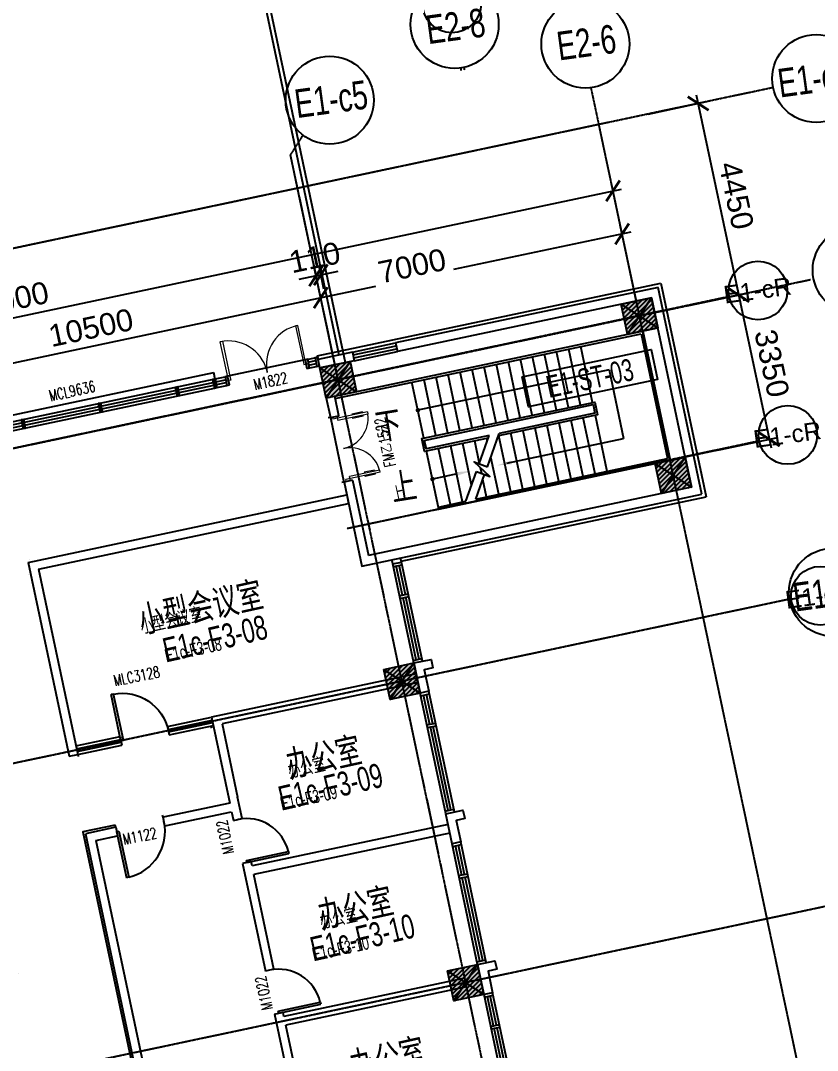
# Model space of a CAD drawing. Header units: millimetres. Extents: x -174040 to 151923, y -227569 to 142020.
# Drawn here: x -145781 to -127676, y 72116 to 95516 of the extents above; entities that cross this region are included whole.
import ezdxf
from ezdxf.enums import TextEntityAlignment as Align

# ---------------------------------------------------------------- set-up
doc = ezdxf.new("R2010")
doc.units = ezdxf.units.MM
doc.header["$LTSCALE"] = 5
for name, pattern in [('E-RG-1F$0$$0$DOTE', [2.42, 2, -0.2, 0.02, -0.2]), ('E-RG-2F$0$$2$CENTER', [2, 1.25, -0.25, 0.25, -0.25]), ('XRE2$0$HIDDEN', [0.375, 0.25, -0.125])]:
    doc.linetypes.add(name, pattern=pattern)
for name, color, linetype in [('00外装饰面', 21, 'Continuous'), ('A—墙体', 7, 'Continuous'), ('A—文字索引', 40, 'Continuous'), ('A—楼梯、电梯、栏杆', 50, 'Continuous'), ('A—轴线、尺寸', 1, 'Continuous'), ('A—门窗', 135, 'Continuous'), ('E-COLS-F3$0$0S-COLS-HATCH', 8, 'Continuous'), ('E-COLS-F3$0$0S-COLS-HATCH-I', 8, 'Continuous'), ('E-COLS-F3$0$0S-COLS-LINE', 4, 'Continuous'), ('E-RG-2F$0$$0$0S-AXIS', 1, 'E-RG-2F$0$$2$CENTER'), ('E1-RI-3F$0$A-STUCCO', 152, 'Continuous'), ('E1-RI-3F$0$A-SYMB-DOOR', 4, 'Continuous'), ('E1-RV-3F$0$WINDOW_TEXT', 7, 'Continuous'), ('I—平面—文字', 40, 'Continuous'), ('I—平面—文字（放大1：100）', 40, 'XRE2$0$HIDDEN'), ('I—平面—装饰面层线', 192, 'Continuous'), ('I—平面—门', 22, 'Continuous'), ('I—平面—门编号', 22, 'Continuous'), ('J-STAIR楼梯', 2, 'Continuous'), ('XRE1$0$A-SYMB', 4, 'Continuous'), ('XRE1$0$A-SYMB-NUMB-T', 4, 'Continuous'), ('轴线100', 1, 'Continuous')]:
    doc.layers.add(name, color=color, linetype=linetype)
for name, color, linetype, lineweight in [('E1-RI-3F$0$A-DOOR', 32, 'Continuous', 5), ('E1-RI-3F$0$A-DOOR-FRAM', 1, 'Continuous', 9), ('E1-RI-3F$0$A-GLAZ-CWMG', 3, 'Continuous', 5), ('E1-RI-3F$0$A-WALL', 7, 'Continuous', 5), ('E1-RV-3F$0$A-DOOR', 32, 'Continuous', 5)]:
    doc.layers.add(name, color=color, linetype=linetype, lineweight=lineweight)
doc.styles.add('ARIAL', font='arial.ttf')
doc.styles.add('E1-RI-3F$0$ECADI-TXT', font='simplex.shx', dxfattribs={"bigfont": 'hztxt.shx'})
doc.styles.add('E1-RV-3F$0$SIMPLEX', font='simplex.shx', dxfattribs={"width": 0.7})
doc.styles.add('XD2008', font='SIMYOU.TTF', dxfattribs={"width": 0.7})
doc.styles.add('XRE1$0$ECADI-TXT', font='simplex.shx', dxfattribs={"bigfont": 'hztxt.shx'})
doc.styles.add('幼圆', font='SIMYOU.TTF', dxfattribs={"width": 0.7})
doc.dimstyles.new('200', dxfattribs={"dimscale": 200, "dimtxt": 2.5, "dimasz": 2, "dimexe": 1, "dimexo": 1, "dimgap": 0.8, "dimtad": 1, "dimdec": 0, "dimdsep": 46, "dimtxsty": 'ARIAL', "dimblk1": 'ARCHTICK', "dimblk2": 'ARCHTICK', "dimsah": 1, "dimcen": -0.9, "dimdle": 1, "dimclrd": 256, "dimclre": 256, "dimclrt": 40, "dimaunit": 1, "dimadec": 0, "dimazin": 0, "dimtfac": 0.35, "dimtdec": 0, "dimtix": 1, "dimtmove": 2, "dimatfit": 3, "dimldrblk": 'ARCHTICK', "dimfxl": 0, "dimtvp": 0.8, "dimtolj": 1, "dimtzin": 0, "dimarcsym": 0})
doc.dimstyles.new('副本 100', dxfattribs={"dimscale": 100, "dimtxt": 2.5, "dimasz": 2, "dimexe": 1, "dimexo": 1, "dimgap": 0.8, "dimtad": 1, "dimdec": 0, "dimdsep": 46, "dimtxsty": 'ARIAL', "dimblk1": 'ARCHTICK', "dimblk2": 'ARCHTICK', "dimsah": 1, "dimcen": -0.9, "dimdle": 1, "dimclrd": 256, "dimclre": 256, "dimclrt": 40, "dimaunit": 1, "dimadec": 0, "dimazin": 0, "dimtfac": 0.35, "dimtdec": 0, "dimtix": 1, "dimtmove": 2, "dimatfit": 3, "dimldrblk": 'ARCHTICK', "dimfxl": 0, "dimtvp": 0.8, "dimtolj": 1, "dimtzin": 0, "dimarcsym": 0})
pattern_1 = [(45, (0, 0), (-53.0330086, 53.0330086), [])]

# ---------------------------------------------------------------- blocks, each defined once
blk = doc.blocks.new('_ArchTick')
at = {"color": 0, "linetype": 'ByBlock', "const_width": 0.15}
blk.add_lwpolyline([(-0.5, -0.5), (0.5, 0.5)], dxfattribs=at)
blk = doc.blocks.new('*D170')
at = {"layer": 'A—轴线、尺寸', "linetype": 'ByBlock', "lineweight": -2}
for p, q in [((-131268, 86681), (-132361, 91842)), ((-159908, 85806), (-132124, 91688)), ((-158661, 80882), (-159754, 86043))]:
    blk.add_line(p, q, dxfattribs=at)
at = {"layer": 'Defpoints', "color": 0, "linetype": 'ByBlock'}
for p in [(-132320, 91647), (-131227, 86485), (-158620, 80686)]:
    blk.add_point(p, dxfattribs=at)
at = {"layer": 'A—轴线、尺寸', "linetype": 'ByBlock', "lineweight": -2, "xscale": 400, "yscale": 400, "zscale": 400}
for p, rotation in [((-132320, 91647), 11.95264847551483), ((-159713, 85848), 191.9526484755148)]:
    blk.add_blockref('_ArchTick', p, dxfattribs=dict(at, rotation=rotation))
at = {"layer": 'A—轴线、尺寸', "color": 40, "linetype": 'ByBlock', "insert": (-146102, 89153), "char_height": 500, "attachment_point": 5, "rotation": 11.9526, "style": 'ARIAL'}
blk.add_mtext('\\A1;28000', dxfattribs=at)
blk = doc.blocks.new('*D177')
at = {"layer": 'A—轴线、尺寸', "linetype": 'ByBlock', "lineweight": -2}
for p, q in [((-158864, 83056), (-165107, 81734)), ((-164953, 81971), (-146697, -4268)), ((-140691, -2792), (-146934, -4114))]:
    blk.add_line(p, q, dxfattribs=at)
at = {"layer": 'Defpoints', "color": 0, "linetype": 'ByBlock'}
for p in [(-158668, 83097), (-140495, -2751), (-146738, -4072)]:
    blk.add_point(p, dxfattribs=at)
at = {"layer": 'A—轴线、尺寸', "linetype": 'ByBlock', "lineweight": -2, "xscale": 400, "yscale": 400, "zscale": 400}
for p, rotation in [((-164911, 81775), 101.9526484555738), ((-146738, -4072), 281.9526484555738)]:
    blk.add_blockref('_ArchTick', p, dxfattribs=dict(at, rotation=rotation))
at = {"layer": 'A—轴线、尺寸', "color": 40, "linetype": 'ByBlock', "insert": (-155419, 38938), "char_height": 500, "attachment_point": 5, "rotation": 281.9526, "style": 'ARIAL'}
blk.add_mtext('\\A1;87750', dxfattribs=at)
blk = doc.blocks.new('*D291')
at = {"layer": 'A—轴线、尺寸', "linetype": 'ByBlock', "lineweight": -2}
for p, q in [((-131521, 93392), (-130190, 93674)), ((-130427, 93828), (-129422, 89084)), ((-130600, 89039), (-129268, 89321))]:
    blk.add_line(p, q, dxfattribs=at)
at = {"layer": 'Defpoints', "color": 0, "linetype": 'ByBlock'}
for p in [(-131717, 93351), (-129464, 89279), (-130796, 88997)]:
    blk.add_point(p, dxfattribs=at)
at = {"layer": 'A—轴线、尺寸', "linetype": 'ByBlock', "lineweight": -2, "xscale": 400, "yscale": 400, "zscale": 400}
for p, rotation in [((-130385, 93633), 101.9526484754648), ((-129464, 89279), 281.9526484754649)]:
    blk.add_blockref('_ArchTick', p, dxfattribs=dict(at, rotation=rotation))
at = {"layer": 'A—轴线、尺寸', "color": 40, "linetype": 'ByBlock', "insert": (-129518, 91542), "char_height": 500, "attachment_point": 5, "rotation": 281.9526, "style": 'ARIAL'}
blk.add_mtext('\\A1;4450', dxfattribs=at)
blk = doc.blocks.new('*D295')
at = {"layer": 'A—轴线、尺寸', "linetype": 'ByBlock', "lineweight": -2}
for p, q in [((-138514, 87106), (-139002, 89414)), ((-149429, 87002), (-138765, 89260)), ((-148916, 85547), (-149275, 87240))]:
    blk.add_line(p, q, dxfattribs=at)
at = {"layer": 'Defpoints', "color": 0, "linetype": 'ByBlock'}
for p in [(-138961, 89219), (-138472, 86911), (-148875, 85352)]:
    blk.add_point(p, dxfattribs=at)
at = {"layer": 'A—轴线、尺寸', "linetype": 'ByBlock', "lineweight": -2, "xscale": 400, "yscale": 400, "zscale": 400}
for p, rotation in [((-138961, 89219), 11.95264845949266), ((-149233, 87044), 191.9526484594927)]:
    blk.add_blockref('_ArchTick', p, dxfattribs=dict(at, rotation=rotation))
at = {"layer": 'A—轴线、尺寸', "color": 40, "linetype": 'ByBlock', "insert": (-144183, 88537), "char_height": 500, "attachment_point": 5, "rotation": 11.9526, "style": 'ARIAL'}
blk.add_mtext('\\A1;10500', dxfattribs=at)
blk = doc.blocks.new('*D296')
at = {"layer": 'A—轴线、尺寸', "linetype": 'ByBlock', "lineweight": -2}
for p, q in [((-131765, 89027), (-132154, 90864)), ((-131917, 90710), (-135944, 89857)), ((-139156, 89177), (-137712, 89483)), ((-138597, 87501), (-139002, 89414))]:
    blk.add_line(p, q, dxfattribs=at)
at = {"layer": 'Defpoints', "color": 0, "linetype": 'ByBlock'}
for p in [(-132113, 90668), (-131724, 88831), (-138556, 87305)]:
    blk.add_point(p, dxfattribs=at)
at = {"layer": 'A—轴线、尺寸', "linetype": 'ByBlock', "lineweight": -2, "xscale": 400, "yscale": 400, "zscale": 400}
for p, rotation in [((-132113, 90668), 11.95264845949266), ((-138961, 89219), 191.9526484594927)]:
    blk.add_blockref('_ArchTick', p, dxfattribs=dict(at, rotation=rotation))
at = {"layer": 'A—轴线、尺寸', "color": 40, "linetype": 'ByBlock', "insert": (-136886, 89942), "char_height": 500, "attachment_point": 5, "rotation": 11.9526, "style": 'ARIAL'}
blk.add_mtext('\\A1;7000', dxfattribs=at)
blk = doc.blocks.new('*D298')
at = {"layer": 'A—轴线、尺寸', "linetype": 'ByBlock', "lineweight": -2}
for p, q in [((-138996, 89387), (-139108, 89912)), ((-138889, 89410), (-139000, 89935)), ((-139066, 89717), (-139457, 89634)), ((-139066, 89717), (-138959, 89739)), ((-138959, 89739), (-138567, 89822))]:
    blk.add_line(p, q, dxfattribs=at)
at = {"layer": 'Defpoints', "color": 0, "linetype": 'ByBlock'}
for p in [(-138959, 89739), (-138955, 89191), (-138847, 89214)]:
    blk.add_point(p, dxfattribs=at)
at = {"layer": 'A—轴线、尺寸', "linetype": 'ByBlock', "lineweight": -2, "xscale": 400, "yscale": 400, "zscale": 400}
for p, rotation in [((-139066, 89717), 11.95264845949263), ((-138959, 89739), 191.9526484594927)]:
    blk.add_blockref('_ArchTick', p, dxfattribs=dict(at, rotation=rotation))
at = {"layer": 'A—轴线、尺寸', "color": 40, "linetype": 'ByBlock', "insert": (-139098, 90134), "char_height": 500, "attachment_point": 5, "rotation": 11.9526, "style": 'ARIAL'}
blk.add_mtext('\\A1;110', dxfattribs=at)
blk = doc.blocks.new('E1-RI-3F$0$窗4')
at = {"layer": 'A—门窗'}
for p, q in [((10183925, -8423476), (10183925, -8420676)), ((10184125, -8423476), (10184125, -8420676)), ((10183925, -8420736), (10184125, -8420736)), ((10183992, -8421416), (10183992, -8420736)), ((10184058, -8421416), (10184058, -8420736)), ((10183925, -8421416), (10184125, -8421416)), ((10183925, -8421476), (10184125, -8421476)), ((10183992, -8423416), (10183992, -8421476)), ((10184058, -8423416), (10184058, -8421476)), ((10183925, -8423416), (10184125, -8423416))]:
    blk.add_line(p, q, dxfattribs=at)
at = {"layer": 'E1-RI-3F$0$A-WALL'}
for p, q in [((10183925, -8420676), (10184125, -8420676)), ((10183925, -8423476), (10184125, -8423476))]:
    blk.add_line(p, q, dxfattribs=at)
blk = doc.blocks.new('E1-RI-3F$0$$DORLIB2D$00000001')
for p, q in [((0.45, 0.975), (0.5, 0.975)), ((0.45, 0), (0.45, 0.975)), ((0.5, 0), (0.5, 0.975)), ((0.5, 0), (0.45, 0))]:
    blk.add_line(p, q)
blk.add_arc((0.475, 0), 0.975, 91.4693, 180)
blk = doc.blocks.new('XRE3')
at = {"layer": 'E-COLS-F3$0$0S-COLS-HATCH'}
for points in [[(11711646, -6120147), (11712331, -6120002), (11712476, -6120687), (11711791, -6120831)], [(11704798, -6121596), (11705483, -6121451), (11705628, -6122136), (11704943, -6122281)], [(11712413, -6123766), (11713097, -6123621), (11713242, -6124306), (11712558, -6124451)], [(11706248, -6128445), (11706933, -6128300), (11707078, -6128984), (11706393, -6129129)], [(11707698, -6135293), (11708382, -6135148), (11708527, -6135833), (11707843, -6135978)]]:
    blk.add_hatch(color=18, dxfattribs=at).paths.add_polyline_path(points)
at = {"layer": 'E-COLS-F3$0$0S-COLS-HATCH-I'}
h = blk.add_hatch(dxfattribs=at)
h.set_pattern_fill('ANSI31', color=256, scale=600, style=0)
h.set_pattern_definition(pattern_1)
h.paths.add_polyline_path([(11711646, -6120147), (11712331, -6120002), (11712476, -6120687), (11711791, -6120831)])
h = blk.add_hatch(dxfattribs=at)
h.set_pattern_fill('ANSI31', color=256, scale=600, style=0)
h.set_pattern_definition(pattern_1)
h.paths.add_polyline_path([(11704798, -6121596), (11705483, -6121451), (11705628, -6122136), (11704943, -6122281)])
h = blk.add_hatch(dxfattribs=at)
h.set_pattern_fill('ANSI31', color=256, scale=600, style=0)
h.set_pattern_definition([(45, (75.59, -357.09), (-53.0330086, 53.0330086), [])])
h.paths.add_polyline_path([(11712413, -6123766), (11713097, -6123621), (11713242, -6124306), (11712558, -6124451)])
h = blk.add_hatch(dxfattribs=at)
h.set_pattern_fill('ANSI31', color=256, scale=600, style=0)
h.set_pattern_definition(pattern_1)
h.paths.add_polyline_path([(11706248, -6128445), (11706933, -6128300), (11707078, -6128984), (11706393, -6129129)])
h = blk.add_hatch(dxfattribs=at)
h.set_pattern_fill('ANSI31', color=256, scale=600, style=0)
h.set_pattern_definition(pattern_1)
h.paths.add_polyline_path([(11707698, -6135293), (11708382, -6135148), (11708527, -6135833), (11707843, -6135978)])
at = {"layer": 'Defpoints'}
for p, q in [((11711646, -6120147), (11712476, -6120687)), ((11711791, -6120831), (11712331, -6120002)), ((11704943, -6122281), (11705483, -6121451)), ((11704798, -6121596), (11705628, -6122136)), ((11712558, -6124451), (11713097, -6123621)), ((11712413, -6123766), (11713242, -6124306)), ((11706393, -6129129), (11706933, -6128300)), ((11706248, -6128445), (11707078, -6128984)), ((11707843, -6135978), (11708382, -6135148)), ((11707698, -6135293), (11708527, -6135833))]:
    blk.add_line(p, q, dxfattribs=at)
at = {"layer": 'E-COLS-F3$0$0S-COLS-LINE', "color": 255}
for points in [[(11711646, -6120147), (11712331, -6120002), (11712476, -6120687), (11711791, -6120831)], [(11704798, -6121596), (11705483, -6121451), (11705628, -6122136), (11704943, -6122281)], [(11712413, -6123766), (11713097, -6123621), (11713242, -6124306), (11712558, -6124451)], [(11706248, -6128445), (11706933, -6128300), (11707078, -6128984), (11706393, -6129129)], [(11707698, -6135293), (11708382, -6135148), (11708527, -6135833), (11707843, -6135978)]]:
    blk.add_lwpolyline(points, close=True, dxfattribs=at)
blk = doc.blocks.new('E1-RI-3F$0$ECADI-TAG-DOOR')
blk = doc.blocks.new('E1-RI-3F$0$MRY_DOOR-2-SOLID_-_1_8_MET')
at = {"layer": 'E1-RI-3F$0$A-DOOR'}
for p, q in [((-849, -66), (-900, -66)), ((-900, -66), (-900, -113)), ((-900, -113), (-900, -966)), ((-849, -113), (-849, -66)), ((-849, -966), (-849, -113)), ((849, -66), (900, -66)), ((849, -116), (849, -66)), ((849, -966), (849, -116)), ((900, -66), (900, -116)), ((900, -116), (900, -966)), ((-900, -966), (-849, -966)), ((900, -966), (849, -966))]:
    blk.add_line(p, q, dxfattribs=at)
for centre, start, end in [((-900, -66), 270, 356.8839), ((-900, -66), 356.8839, 0.5), ((900, -66), 179.5, 183.117), ((900, -66), 183.117, 270)]:
    blk.add_arc(centre, 900, start, end, dxfattribs=at)
at = {"layer": 'E1-RI-3F$0$A-DOOR-FRAM'}
for p, q in [((-951, 36), (-900, 36)), ((-951, 36), (-951, -66)), ((-900, 36), (-900, -66)), ((900, -66), (900, 36)), ((900, 36), (951, 36)), ((951, -66), (951, 36)), ((-900, -66), (-951, -66)), ((951, -66), (900, -66))]:
    blk.add_line(p, q, dxfattribs=at)
blk = doc.blocks.new('E1-RV-3F$0$$DorLib2D$00000011')
for p, q in [((-0.467, 0.471), (-0.467, -0.062)), ((-0.467, 0.471), (-0.433, 0.471)), ((-0.433, 0.471), (-0.433, 0.004)), ((0.433, 0.471), (0.433, 0.004)), ((0.467, 0.471), (0.433, 0.471)), ((0.467, 0.471), (0.467, -0.062)), ((-0.483, 0.396), (-0.467, 0.396)), ((-0.417, 0.396), (-0.433, 0.396)), ((0.417, 0.396), (0.433, 0.396)), ((0.483, 0.396), (0.467, 0.396)), ((-0.483, 0.235), (-0.467, 0.235)), ((-0.417, 0.235), (-0.433, 0.235)), ((0.417, 0.235), (0.433, 0.235)), ((0.483, 0.235), (0.467, 0.235)), ((-0.5, 0.004), (-0.433, 0.004)), ((-0.5, 0.004), (-0.5, -0.062)), ((0.5, 0.004), (0.433, 0.004)), ((0.5, 0.004), (0.5, -0.062)), ((-0.5, -0.062), (-0.467, -0.062)), ((0.5, -0.062), (0.467, -0.062))]:
    blk.add_line(p, q)
at = {"lineweight": 13}
for p, q in [((-0.483, 0.396), (-0.483, 0.235)), ((-0.417, 0.396), (-0.417, 0.235)), ((0.417, 0.396), (0.417, 0.235)), ((0.483, 0.396), (0.483, 0.235))]:
    blk.add_line(p, q, dxfattribs=at)
for centre, start, end in [((-0.467, 0.004), 0, 85.904), ((0.467, 0.004), 94.096, 180)]:
    blk.add_arc(centre, 0.467, start, end, dxfattribs=at)
blk = doc.blocks.new('E1-RV-3F$0$door-doublewing')
at = {"layer": 'E1-RV-3F$0$A-DOOR', "color": 4, "xscale": -0.9999999999999998, "rotation": 180}
blk.add_blockref('E1-RV-3F$0$$DorLib2D$00000011', (0, -0.029), dxfattribs=at)
at = {"layer": 'E1-RV-3F$0$WINDOW_TEXT', "style": 'E1-RV-3F$0$SIMPLEX', "flags": 9}
blk.add_attdef('A', text='', height=1, dxfattribs=at).set_placement((0, 1.5), align=Align.MIDDLE)
blk = doc.blocks.new('E1-RI-3F$0$RECTANGULAR_MULLION_-_6006')
at = {"layer": 'A—门窗'}
for p, q in [((-30, 125), (30, 125)), ((-30, -75), (-30, 125)), ((30, 125), (30, -75)), ((30, -75), (-30, -75))]:
    blk.add_line(p, q, dxfattribs=at)
blk = doc.blocks.new('*D307')
at = {"layer": 'A—轴线、尺寸', "linetype": 'ByBlock', "lineweight": -2}
for p, q in [((-129505, 89475), (-128729, 85806)), ((-130600, 89039), (-129268, 89321)), ((-129906, 85761), (-128574, 86043))]:
    blk.add_line(p, q, dxfattribs=at)
at = {"layer": 'Defpoints', "color": 0, "linetype": 'ByBlock'}
for p in [(-130796, 88997), (-128770, 86002), (-130102, 85720)]:
    blk.add_point(p, dxfattribs=at)
at = {"layer": 'A—轴线、尺寸', "linetype": 'ByBlock', "lineweight": -2, "xscale": 400, "yscale": 400, "zscale": 400}
for p, rotation in [((-129464, 89279), 101.9526484754591), ((-128770, 86002), 281.9526484754592)]:
    blk.add_blockref('_ArchTick', p, dxfattribs=dict(at, rotation=rotation))
at = {"layer": 'A—轴线、尺寸', "color": 40, "linetype": 'ByBlock', "insert": (-128710, 87727), "char_height": 500, "attachment_point": 5, "rotation": 281.9526, "style": 'ARIAL'}
blk.add_mtext('\\A1;3350', dxfattribs=at)
blk = doc.blocks.new('*D308')
at = {"layer": 'A—轴线、尺寸', "linetype": 'ByBlock', "lineweight": -2}
blk.add_line((-163517, 97025), (-168114, 96391), dxfattribs=at)
blk.add_arc((-133271, 101196), 34973, 187.8508, 191.9526, dxfattribs=at)
at = {"layer": 'Defpoints', "color": 0, "linetype": 'ByBlock'}
for p in [(-136082, 100808), (-137616, 100276), (-163319, 97052), (-167792, 95593), (-168960, 93641)]:
    blk.add_point(p, dxfattribs=at)
at = {"layer": 'A—轴线、尺寸', "linetype": 'ByBlock', "lineweight": -2, "xscale": 400, "yscale": 400, "zscale": 400}
for p, rotation in [((-167916, 96419), 97.8508348602832), ((-167486, 93953), 281.9526484755128)]:
    blk.add_blockref('_ArchTick', p, dxfattribs=dict(at, rotation=rotation))
at = {"layer": 'A—轴线、尺寸', "color": 40, "linetype": 'ByBlock', "insert": (-167319, 95252), "char_height": 500, "attachment_point": 5, "rotation": 279.9017, "style": 'ARIAL'}
blk.add_mtext('\\A1;4°', dxfattribs=at)
blk = doc.blocks.new('XRE1$0$ECADI-TAG-CODE')
at = {"layer": 'XRE1$0$A-SYMB-NUMB-T', "color": 1}
blk.add_lwpolyline([(0, 3.5), (15, 3.5), (15, 0), (0, 0)], close=True, dxfattribs=at)
at = {"layer": 'XRE1$0$A-SYMB-NUMB-T', "style": 'XRE1$0$ECADI-TXT', "width": 0.7}
blk.add_attdef('CODE', text='', height=2.5, dxfattribs=at).set_placement((7.5, 1.75), align=Align.MIDDLE_CENTER)
blk = doc.blocks.new('*D567')
at = {"layer": 'Defpoints', "color": 0, "linetype": 'ByBlock'}
for p in [(-257155, 101214), (-258689, 100682), (-284605, 97462), (-287317, 96275), (-289284, 94205)]:
    blk.add_point(p, dxfattribs=at)
at = {"layer": '轴线100', "linetype": 'ByBlock', "lineweight": -2}
blk.add_line((-284704, 97449), (-287535, 97061), dxfattribs=at)
blk.add_arc((-254389, 101592), 33355, 187.7833, 191.9526, dxfattribs=at)
at = {"layer": '轴线100', "linetype": 'ByBlock', "lineweight": -2, "xscale": 200, "yscale": 200, "zscale": 200}
for p, rotation in [((-287436, 97075), 97.78334124777838), ((-287020, 94684), 281.9526484755123)]:
    blk.add_blockref('_ArchTick', p, dxfattribs=dict(at, rotation=rotation))
at = {"layer": '轴线100', "color": 40, "linetype": 'ByBlock', "insert": (-287048, 95911), "char_height": 250, "attachment_point": 5, "rotation": 279.868, "style": 'ARIAL'}
blk.add_mtext('\\A1;4°', dxfattribs=at)
blk = doc.blocks.new('A$C1C9D1350')
at = {"layer": '轴线100', "linetype": 'E-RG-1F$0$$0$DOTE'}
for p, q in [((-253156.4, 93675.8), (-287636.2, 86376.6)), ((-232244.1, -5110.3), (-253156.4, 93675.8)), ((-239092.3, -6560), (-260004.6, 92226.1)), ((-250195.6, 89763.6), (-286719.7, 82022.1)), ((-249518.2, 86482.8), (-258878.4, 84491.6)), ((-248788.7, 82896.7), (-285277.9, 75172.1)), ((-247362.8, 76043.4), (-283836.2, 68322.2))]:
    blk.add_line(p, q, dxfattribs=at)
at = {"layer": '轴线100', "linetype": 'ByBlock'}
for centre in [(-256500.7, 96426), (-249543.4, 89901.7), (-248866, 86620.9), (-248125.8, 82967.7)]:
    blk.add_circle(centre, 666.7, dxfattribs=at)
at = {"layer": '轴线100', "color": 40, "style": 'ARIAL'}
for s, p in [('E1-cR', (-249554.8, 89907.8)), ('E1-cR', (-248877.5, 86627)), ('E1-cQ', (-248137.3, 82973.8))]:
    blk.add_text(s, height=400, rotation=7.78334, dxfattribs=at).set_placement(p, align=Align.MIDDLE_CENTER)
at = {"layer": '轴线100', "linetype": 'ByBlock'}
dim = blk.add_angular_dim_2l(base=(-287317.1, 96274.8), line1=((-258689, 100681.9), (-289284, 94205.1)), line2=((-284604.7, 97462.1), (-257155.2, 101214.1)), dimstyle='副本 100', dxfattribs=at)
dim.commit()
dim.dimension.update_dxf_attribs({"geometry": '*D567', "text_midpoint": (-287048.2, 95911)})

msp = doc.modelspace()

# ---------------------------------------------------------------- linework, layer by layer
at = {"layer": '00外装饰面', "linetype": 'ByBlock', "ltscale": 5}
for p, q in [((-139038.5, 87896.2), (-131231.5, 89548.9)), ((-131231.5, 89548.9), (-130204.3, 84696.5)), ((-139038.5, 87896.2), (-139022, 87818)), ((-161026.4, 83364.2), (-141391.8, 87520.7)), ((-141357.8, 87360.2), (-141391.8, 87520.7)), ((-137130.2, 83230.3), (-130204.3, 84696.5))]:
    msp.add_line(p, q, dxfattribs=at)
msp.add_lwpolyline([(-139038.5, 87896.2), (-139032.3, 87866.9)], dxfattribs=at)
at = {"layer": 'A—墙体'}
for p, q in [((-131293.3, 89454.1), (-137261, 88190.8)), ((-131293.3, 89454.1), (-137261, 88190.8)), ((-130299.2, 84758.2), (-131293.3, 89454.1)), ((-130299.2, 84758.2), (-131293.3, 89454.1)), ((-131447.5, 89217), (-137219.6, 87995.1)), ((-131447.5, 89217), (-137219.6, 87995.1)), ((-130536.2, 84912.4), (-131447.5, 89217)), ((-130536.2, 84912.4), (-131447.5, 89217)), ((-137261, 88190.8), (-137219.6, 87995.1)), ((-137261, 88190.8), (-137219.6, 87995.1)), ((-138239.3, 87983.7), (-139022, 87818)), ((-138239.3, 87983.7), (-139022, 87818)), ((-138980.6, 87622.3), (-139022, 87818)), ((-138980.6, 87622.3), (-139022, 87818)), ((-138197.9, 87788), (-138980.6, 87622.3)), ((-138197.9, 87788), (-138980.6, 87622.3)), ((-138239.3, 87983.7), (-138197.9, 87788)), ((-138239.3, 87983.7), (-138197.9, 87788)), ((-138236.4, 85071.1), (-137874, 83359)), ((-138236.4, 85071.1), (-137874, 83359)), ((-145609.5, 83203.6), (-138369.9, 84736.2)), ((-138369.9, 84736.2), (-138328.5, 84540.6)), ((-130536.2, 84912.4), (-137874, 83359)), ((-130536.2, 84912.4), (-137874, 83359)), ((-145372.5, 83049.4), (-138328.5, 84540.6)), ((-137126.1, 83210.8), (-137146.8, 83308.6)), ((-145609.5, 83203.6), (-144677.6, 78801.2)), ((-137321.7, 83169.2), (-137342.4, 83267.2)), ((-137321.7, 83169.2), (-137126, 83210.8)), ((-145372.5, 83049.4), (-144481.9, 78842.6)), ((-136845.4, 80919.1), (-136649.7, 80960.5)), ((-136793.6, 80674.6), (-141441.2, 79690.7)), ((-136752.2, 80478.9), (-141204.2, 79536.5)), ((-141441.2, 79690.7), (-141027.1, 77734.2)), ((-141204.2, 79536.5), (-140852.1, 77873.4)), ((-144677.6, 78801.2), (-144481.9, 78842.6)), ((-141027.1, 77734.2), (-142543.2, 77413.2)), ((-142501.8, 77217.6), (-140985.6, 77538.5)), ((-140985.6, 77538.5), (-140944.2, 77342.9)), ((-142501.8, 77217.6), (-142543.2, 77413.2)), ((-136068.7, 77250.5), (-140520.7, 76308)), ((-143619.4, 77185.4), (-144304.8, 77040.3)), ((-144304.8, 77040.3), (-141405.4, 63343.9)), ((-144067.7, 76886.1), (-143578, 76989.8)), ((-143619.4, 77185.4), (-143578, 76989.8)), ((-136027.3, 77054.8), (-140479.3, 76112.4)), ((-144067.7, 76886.1), (-141251.1, 63580.9)), ((-140541.5, 76406), (-140737.1, 76364.6)), ((-140737.1, 76364.6), (-140219.3, 73918.7)), ((-140520.7, 76308), (-140541.5, 76406)), ((-140023.7, 73960.1), (-140479.3, 76112.4)), ((-140023.7, 73960.1), (-140219.3, 73918.7)), ((-135686.9, 73753.8), (-139795.9, 72883.9)), ((-135645.5, 73558.1), (-135686.9, 73753.8)), ((-135645.5, 73558.1), (-139754.4, 72688.3)), ((-140012.2, 72940.3), (-139816.6, 72981.8)), ((-140012.2, 72940.3), (-139494.5, 70494.5)), ((-139795.9, 72883.9), (-139816.6, 72981.8)), ((-139298.8, 70536), (-139754.4, 72688.3))]:
    msp.add_line(p, q, dxfattribs=at)
for points in [[(-138835.6, 86937.5), (-138742.4, 86497.2), (-138547.1, 86538.6), (-138640.3, 86978.8)], [(-138835.6, 86937.5), (-138742.4, 86497.2), (-138547.1, 86538.6), (-138640.3, 86978.8)], [(-138236.4, 85071.1), (-138432, 85029.7), (-138028.4, 83121.9), (-130299.2, 84758.2)], [(-138236.4, 85071.1), (-138432, 85029.7), (-138028.4, 83121.9), (-130299.2, 84758.2)], [(-136845.4, 80919.1), (-136454, 81001.9), (-136412.6, 80806.3), (-136608.3, 80764.8), (-136504.7, 80275.7), (-136700.4, 80234.3), (-136845.4, 80919.1)], [(-140944.2, 77342.9), (-140748.6, 77384.3), (-140852.1, 77873.4)], [(-136120.5, 77495), (-135729.2, 77577.8), (-135687.8, 77382.2), (-135883.4, 77340.7), (-135779.9, 76851.6), (-135975.5, 76810.2), (-136120.5, 77495)], [(-135395.6, 74070.9), (-135004.3, 74153.7), (-134962.9, 73958), (-135158.6, 73916.6), (-135055, 73427.5), (-135250.7, 73386), (-135395.6, 74070.9)]]:
    msp.add_lwpolyline(points, dxfattribs=at)
at = {"layer": 'A—楼梯、电梯、栏杆'}
for p, q in [((-138640.3, 86978.8), (-131302.5, 88532.2)), ((-138640.3, 86978.8), (-131302.5, 88532.2)), ((-131644.9, 88459.7), (-131023.6, 85524.7)), ((-131644.9, 88459.7), (-131023.6, 85524.7)), ((-138629.9, 86929.9), (-131683.5, 88400.4)), ((-138629.9, 86929.9), (-131683.5, 88400.4)), ((-131683.5, 88400.4), (-131082.9, 85563.3)), ((-131683.5, 88400.4), (-131082.9, 85563.3)), ((-133331.6, 86722.7), (-133600.8, 87994.5)), ((-133331.6, 86722.7), (-133600.8, 87994.5)), ((-133057.7, 86780.7), (-133326.9, 88052.5)), ((-133057.7, 86780.7), (-133326.9, 88052.5)), ((-132783.8, 86838.7), (-133053, 88110.5)), ((-132783.8, 86838.7), (-133053, 88110.5)), ((-134427.3, 86490.8), (-134696.6, 87762.6)), ((-134427.3, 86490.8), (-134696.6, 87762.6)), ((-134153.4, 86548.8), (-134422.6, 87820.6)), ((-134153.4, 86548.8), (-134422.6, 87820.6)), ((-133879.5, 86606.8), (-134148.7, 87878.6)), ((-133879.5, 86606.8), (-134148.7, 87878.6)), ((-133605.5, 86664.7), (-133874.8, 87936.6)), ((-133605.5, 86664.7), (-133874.8, 87936.6)), ((-135523, 86258.8), (-135792.3, 87530.6)), ((-135523, 86258.8), (-135792.3, 87530.6)), ((-135249.1, 86316.8), (-135518.4, 87588.6)), ((-135249.1, 86316.8), (-135518.4, 87588.6)), ((-134975.2, 86374.8), (-135244.4, 87646.6)), ((-134975.2, 86374.8), (-135244.4, 87646.6)), ((-134701.3, 86432.8), (-134970.5, 87704.6)), ((-134701.3, 86432.8), (-134970.5, 87704.6)), ((-136618.8, 86026.9), (-136888, 87298.7)), ((-136618.8, 86026.9), (-136888, 87298.7)), ((-136344.8, 86084.9), (-136614.1, 87356.7)), ((-136344.8, 86084.9), (-136614.1, 87356.7)), ((-136070.9, 86142.8), (-136340.1, 87414.7)), ((-136070.9, 86142.8), (-136340.1, 87414.7)), ((-135797, 86200.8), (-136066.2, 87472.6)), ((-135797, 86200.8), (-136066.2, 87472.6)), ((-132773.4, 86789.8), (-132732, 86594.1)), ((-132773.4, 86789.8), (-132732, 86594.1)), ((-133274.2, 85099.4), (-133543.4, 86371.2)), ((-133274.2, 85099.4), (-133543.4, 86371.2)), ((-133000.2, 85157.4), (-133269.5, 86429.2)), ((-133000.2, 85157.4), (-133269.5, 86429.2)), ((-132726.3, 85215.4), (-132995.6, 86487.2)), ((-132726.3, 85215.4), (-132995.6, 86487.2)), ((-132452.4, 85273.4), (-132721.6, 86545.2)), ((-132452.4, 85273.4), (-132721.6, 86545.2)), ((-135173.1, 85378.4), (-134903.7, 86134.4)), ((-135173.1, 85378.4), (-134903.7, 86134.4)), ((-134369.9, 84867.5), (-134639.1, 86139.3)), ((-134369.9, 84867.5), (-134639.1, 86139.3)), ((-134096, 84925.5), (-134365.2, 86197.3)), ((-134096, 84925.5), (-134365.2, 86197.3)), ((-133822, 84983.5), (-134091.3, 86255.3)), ((-133822, 84983.5), (-134091.3, 86255.3)), ((-133548.1, 85041.4), (-133817.3, 86313.3)), ((-133548.1, 85041.4), (-133817.3, 86313.3)), ((-136608.4, 85977.9), (-136567, 85782.3)), ((-136608.4, 85977.9), (-136567, 85782.3)), ((-135534.4, 84960.4), (-135734.8, 85907.3)), ((-135534.4, 84960.4), (-135734.8, 85907.3)), ((-135350, 85441.4), (-135460.9, 85965.3)), ((-135350, 85441.4), (-135460.9, 85965.3)), ((-135361.5, 85445.5), (-135133.3, 86085.8)), ((-135361.5, 85445.5), (-135133.3, 86085.8)), ((-135175.3, 85968.1), (-135187, 86023.3)), ((-135175.3, 85968.1), (-135187, 86023.3)), ((-134643.8, 84809.5), (-134913.1, 86081.3)), ((-134643.8, 84809.5), (-134913.1, 86081.3)), ((-136277, 84412.6), (-136556.6, 85733.4)), ((-136277, 84412.6), (-136556.6, 85733.4)), ((-136013.5, 84519.5), (-136282.7, 85791.4)), ((-136013.5, 84519.5), (-136282.7, 85791.4)), ((-135739.5, 84577.5), (-136008.8, 85849.3)), ((-135739.5, 84577.5), (-136008.8, 85849.3)), ((-136277, 84412.6), (-130681.2, 85597.2)), ((-136277, 84412.6), (-130681.2, 85597.2)), ((-135435.6, 84641.9), (-131082.9, 85563.3)), ((-135435.6, 84641.9), (-131082.9, 85563.3)), ((-134917.8, 84751.5), (-135096.2, 85594.3)), ((-134917.8, 84751.5), (-135096.2, 85594.3)), ((-135665.2, 84593.3), (-135425.3, 85266.6)), ((-135665.2, 84593.3), (-135425.3, 85266.6)), ((-135435.6, 84641.9), (-135236.9, 85199.4)), ((-135435.6, 84641.9), (-135236.9, 85199.4)), ((-135303.8, 85223.3), (-135331, 85351.8)), ((-135303.8, 85223.3), (-135331, 85351.8)), ((-135191.7, 84693.5), (-135275.7, 85090.4)), ((-135191.7, 84693.5), (-135275.7, 85090.4)), ((-136287.4, 84461.6), (-135665.2, 84593.3)), ((-136287.4, 84461.6), (-135665.2, 84593.3))]:
    msp.add_line(p, q, dxfattribs=at)
at = {"layer": 'A—楼梯、电梯、栏杆', "extrusion": (-5.10153e-08, -7.72383e-08, -1)}
msp.add_line((-132409.6, 87582.3, 0), (-136753.4, 86662.8), dxfattribs=at)
msp.add_line((-132409.6, 87582.3, 0), (-136753.4, 86662.8), dxfattribs=at)
at = {"layer": 'A—楼梯、电梯、栏杆', "extrusion": (-5.10153e-08, -7.72381e-08, -1)}
msp.add_line((-132409.6, 87582.3, 0), (-132078.3, 86017, 0), dxfattribs=at)
msp.add_line((-132409.6, 87582.3, 0), (-132078.3, 86017, 0), dxfattribs=at)
at = {"layer": 'A—楼梯、电梯、栏杆', "extrusion": (-3.83878e-08, -1.36888e-07, -1)}
msp.add_line((-134729.3, 85455.8, 0), (-132078.3, 86017, 0), dxfattribs=at)
msp.add_line((-134729.3, 85455.8, 0), (-132078.3, 86017, 0), dxfattribs=at)
at = {"layer": 'A—楼梯、电梯、栏杆', "extrusion": (3.92177e-22, 6.41611e-22, -1)}
msp.add_line((-135862.3, 85215.9, 0), (-136422, 85097.5, 0), dxfattribs=at)
msp.add_line((-135862.3, 85215.9, 0), (-136422, 85097.5, 0), dxfattribs=at)
at = {"layer": 'A—楼梯、电梯、栏杆', "extrusion": (1.97749e-08, -9.34137e-08, -1)}
msp.add_line((-135862.3, 85215.9, 0), (-136422, 85097.5, 0), dxfattribs=at)
msp.add_line((-135862.3, 85215.9, 0), (-136422, 85097.5, 0), dxfattribs=at)
at = {"layer": 'A—楼梯、电梯、栏杆'}
for points in [[(-135153, 86030.5), (-136605.6, 85723), (-136667.7, 86016.5), (-132734.8, 86849.1), (-132672.7, 86555.6), (-134923.4, 86079.1)], [(-135153, 86030.5), (-136605.6, 85723), (-136667.7, 86016.5), (-132734.8, 86849.1), (-132672.7, 86555.6), (-134923.4, 86079.1)], [(-135133.3, 86085.8), (-136567, 85782.3), (-136608.4, 85977.9), (-132773.4, 86789.8), (-132732, 86594.1), (-134903.7, 86134.4)], [(-135133.3, 86085.8), (-136567, 85782.3), (-136608.4, 85977.9), (-132773.4, 86789.8), (-132732, 86594.1), (-134903.7, 86134.4)], [(-135425.3, 85266.6), (-135121.8, 85158.4), (-135477.1, 85486.7), (-135173.1, 85378.4)], [(-135425.3, 85266.6), (-135121.8, 85158.4), (-135477.1, 85486.7), (-135173.1, 85378.4)]]:
    msp.add_lwpolyline(points, dxfattribs=at)
at = {"layer": 'A—楼梯、电梯、栏杆', "extrusion": (-5.10153e-08, -7.72383e-08, -1), "const_width": 50, "elevation": 0}
msp.add_lwpolyline([(136728.9, 86667.9, -1), (136777.8, 86657.6, -1)], format="xyb", close=True, dxfattribs=at)
at = {"layer": 'A—楼梯、电梯、栏杆', "extrusion": (3.92177e-22, 6.41611e-22, -1), "const_width": 50, "elevation": 0}
msp.add_lwpolyline([(136397.6, 85102.6, 1), (136446.5, 85092.3, 1)], format="xyb", close=True, dxfattribs=at)
at = {"layer": 'A—楼梯、电梯、栏杆', "extrusion": (-6.18395e-22, 4.27679e-22, -1)}
msp.add_solid([(134639.5, 85517.8, 0), (134622.1, 85435.5, 0), (134960.2, 85406.9, 0)], dxfattribs=at)
msp.add_solid([(134639.5, 85517.8, 0), (134622.1, 85435.5, 0), (134960.2, 85406.9, 0)], dxfattribs=at)
at = {"layer": 'A—楼梯、电梯、栏杆', "extrusion": (-3.83878e-08, -1.36888e-07, -1)}
msp.add_solid([(134639.5, 85517.8, 0), (134622.1, 85435.5, 0), (134960.2, 85406.9, 0)], dxfattribs=at)
msp.add_solid([(134639.5, 85517.8, 0), (134622.1, 85435.5, 0), (134960.2, 85406.9, 0)], dxfattribs=at)
at = {"layer": 'A—楼梯、电梯、栏杆', "extrusion": (3.92177e-22, 6.41611e-22, -1)}
msp.add_solid([(135883.6, 85254.4, 0), (135866.2, 85172.1, 0), (135545.4, 85283, 0)], dxfattribs=at)
msp.add_solid([(135883.6, 85254.4, 0), (135866.2, 85172.1, 0), (135545.4, 85283, 0)], dxfattribs=at)
at = {"layer": 'A—楼梯、电梯、栏杆', "extrusion": (1.97749e-08, -9.34137e-08, -1)}
msp.add_solid([(135883.6, 85254.4, 0), (135866.2, 85172.1, 0), (135545.4, 85283, 0)], dxfattribs=at)
msp.add_solid([(135883.6, 85254.4, 0), (135866.2, 85172.1, 0), (135545.4, 85283, 0)], dxfattribs=at)
at = {"layer": 'A—轴线、尺寸', "linetype": 'E-RG-1F$0$$0$DOTE'}
for p, q in [((-135782.9, 94438.7), (-135774.8, 94380)), ((-135706.7, 94452.1), (-135698.6, 94393.2)), ((-128682, 93993.3), (-167118.9, 85856.5)), ((-121569.4, 40864.5), (-132816, 93991.7)), ((-138565.7, 87352.4), (-139647.5, 92462.6)), ((-127836, 89623.8), (-166202.4, 81501.9)), ((-129067, 85939), (-138361, 83971.5)), ((-128311.1, 82368.1), (-164760.6, 74652)), ((-126861.3, 75519.9), (-163318.8, 67802.1))]:
    msp.add_line(p, q, dxfattribs=at)
msp.add_lwpolyline([(-139355.4, 91082.9), (-139647.5, 92462.6), (-139361.8, 92911.2)], dxfattribs=at)
at = {"layer": 'A—轴线、尺寸', "linetype": 'ByBlock'}
for centre in [(-135918.4, 95429.5), (-132946.9, 94983.1), (-127703.7, 94200.4), (-138756.2, 93707.1), (-126782.1, 89846.9), (-127323.5, 82525.2)]:
    msp.add_circle(centre, 1000, dxfattribs=at)
at = {"layer": 'A—门窗'}
for p, q in [((-138239.3, 87983.7), (-137261, 88190.8)), ((-138239.3, 87983.7), (-137261, 88190.8)), ((-138225.5, 87918.4), (-137247.2, 88125.6)), ((-138225.5, 87918.4), (-137247.2, 88125.6)), ((-138211.7, 87853.2), (-137233.4, 88060.4)), ((-138211.7, 87853.2), (-137233.4, 88060.4)), ((-138197.9, 87788), (-137219.6, 87995.1)), ((-138197.9, 87788), (-137219.6, 87995.1)), ((-139266.3, 87817.4), (-139032.3, 87866.9)), ((-139243.5, 87754), (-139077.2, 87789.3)), ((-139274.6, 87611.2), (-138990.9, 87671.2)), ((-139229.7, 87688.8), (-139063.4, 87724)), ((-148424.6, 85878.6), (-141360.7, 87374)), ((-148410.8, 85813.4), (-141405.6, 87296.3)), ((-141360.7, 87374), (-141135.7, 87421.6)), ((-141346.9, 87308.8), (-141121.9, 87356.4)), ((-141333.1, 87243.6), (-141108.1, 87291.2)), ((-148397, 85748.2), (-141391.8, 87231.1)), ((-148383.2, 85683), (-141378, 87165.9)), ((-141319.3, 87178.3), (-141094.3, 87225.9)), ((-136845.4, 80919.1), (-137321.7, 83169.2)), ((-137309.2, 83110.5), (-137113.5, 83152.1)), ((-137103.2, 82459.1), (-137244.1, 83124.4)), ((-137038, 82473), (-137178.8, 83138.2)), ((-136649.7, 80960.5), (-137126.1, 83210.8)), ((-137168, 82445.4), (-136972.3, 82486.9)), ((-137155.6, 82386.7), (-136959.9, 82428.2)), ((-136792.6, 80991.6), (-137090.8, 82400.4)), ((-136727.3, 81005.4), (-137025.6, 82414.3)), ((-136857.8, 80977.8), (-136662.1, 81019.2)), ((-142444.2, 79478.4), (-141441.2, 79690.7)), ((-142429.7, 79409.9), (-141426.7, 79622.3)), ((-142417.3, 79351.2), (-141414.3, 79563.6)), ((-142444.2, 79478.4), (-142402.8, 79282.8)), ((-142402.8, 79282.8), (-141399.8, 79495.1)), ((-144523.3, 79038.3), (-143520.4, 79250.6)), ((-144508.8, 78969.8), (-143505.9, 79182.1)), ((-144496.4, 78911.1), (-143493.4, 79123.4)), ((-143520.4, 79250.6), (-143478.9, 79054.9)), ((-144481.9, 78842.6), (-143478.9, 79054.9))]:
    msp.add_line(p, q, dxfattribs=at)
at = {"layer": 'E-RG-2F$0$$0$0S-AXIS', "linetype": 'E-RG-2F$0$$2$CENTER', "ltscale": 200}
msp.add_line((-128417.6, 39414.8), (-139647.5, 92462.6), dxfattribs=at)
at = {"layer": 'E1-RI-3F$0$A-GLAZ-CWMG'}
msp.add_line((-138990.9, 87671.2), (-139032.3, 87866.9), dxfattribs=at)
at = {"layer": 'E1-RI-3F$0$A-STUCCO', "color": 44}
for points in [[(-141390, 87367.6), (-141348.6, 87172)], [(-141360.7, 87374), (-141319.3, 87178.3)], [(-142237.5, 87188.3), (-142196, 86992.6)], [(-143987.5, 86817.8), (-143946.1, 86622.2)], [(-145737.5, 86447.4), (-145696.1, 86251.7)]]:
    msp.add_lwpolyline(points, dxfattribs=at)
at = {"layer": 'I—平面—装饰面层线'}
for p, q in [((-138742.4, 86497.2), (-138791.4, 86486.9)), ((-138432.7, 85029.6), (-138480.9, 85019.4)), ((-141438.4, 79435.8), (-141448.7, 79484.7)), ((-144481.9, 78842.6), (-144471.6, 78793.7)), ((-142543.2, 77413.2), (-142553.6, 77462.2)), ((-143619.4, 77185.4), (-143629.7, 77234.3))]:
    msp.add_line(p, q, dxfattribs=at)
at = {"layer": 'I—平面—装饰面层线', "const_width": 0.05}
for points in [[(-139039.8, 87660.9), (-138791.4, 86486.9)], [(-138480.9, 85019.4), (-138429.2, 84774.8), (-145668.8, 83242.2), (-144716.1, 78741.9), (-144471.6, 78793.7)], [(-141438.4, 79435.8), (-141086.3, 77772.8), (-142553.6, 77462.2)], [(-148120.5, 78890.2), (-148058.5, 78596.6), (-146884.5, 78845.1), (-145735.1, 73415.4), (-146908.7, 73167), (-146867.3, 72971.4)]]:
    msp.add_lwpolyline(points, dxfattribs=at)
at = {"layer": 'I—平面—装饰面层线'}
msp.add_lwpolyline([(-143629.7, 77234.3), (-144364.1, 77078.9), (-141443.9, 63284.6), (-140269.5, 63533.2), (-140217.8, 63288.6)], dxfattribs=at)
at = {"layer": 'I—平面—门'}
for p, q in [((-139316, 87806.8), (-141077, 87434.1)), ((-138742.6, 86497.2), (-138432.7, 85029.6)), ((-138742.6, 86497.2), (-138432.7, 85029.6))]:
    msp.add_line(p, q, dxfattribs=at)
at = {"layer": 'J-STAIR楼梯'}
for p, q in [((-141085.8, 100398.4), (-138406.9, 87743.7)), ((-141185.2, 100384.9), (-138546.2, 87918.7))]:
    msp.add_line(p, q, dxfattribs=at)

# ---------------------------------------------------------------- block references
at = {"layer": 'A—墙体', "rotation": 11.95264847858502}
for p in [(-11843778.1, 6209218.7), (-11843053.2, 6205794.6), (-11842328.3, 6202370.5)]:
    msp.add_blockref('E1-RI-3F$0$窗4', p, dxfattribs=at)
at = {"layer": 'A—门窗'}
msp.add_blockref('XRE3', (-11843778.7, 6209218.7), dxfattribs=at)
at = {"layer": 'A—门窗', "extrusion": (0, 0, -1), "rotation": 348.0473515254749}
for p in [(139260.8, 87690.8), (139035.8, 87738.4), (141080.5, 87305.5), (143961.6, 86695.6)]:
    msp.add_blockref('E1-RI-3F$0$RECTANGULAR_MULLION_-_6006', p, dxfattribs=at)
at = {"layer": 'E1-RI-3F$0$A-GLAZ-CWMG', "extrusion": (0, 0, -1), "rotation": 348.0473515254749}
for p in [(141364.2, 87245.4), (142211.6, 87066.2), (145711.6, 86325.2)]:
    msp.add_blockref('E1-RI-3F$0$RECTANGULAR_MULLION_-_6006', p, dxfattribs=at)
at = {"layer": 'I—平面—门', "rotation": 191.9526484794917}
msp.add_blockref('E1-RI-3F$0$MRY_DOOR-2-SOLID_-_1_8_MET', (-140162.5, 87459.6), dxfattribs=at)
at = {"layer": 'I—平面—门'}
for name, p, xscale, yscale, zscale, rotation in [('E1-RV-3F$0$door-doublewing', (-138489.3, 85784.2), -1499.999999999085, 1500.000000004084, 1500, 101.9224372892582), ('E1-RV-3F$0$door-doublewing', (-138489.3, 85784.2), -1499.999999999085, 1500.000000004084, 1500, 101.9224372892582), ('E1-RI-3F$0$$DORLIB2D$00000001', (-142961.6, 79266.7), -1099.999999999998, 1099.999999999999, 1100, 11.95264847697256), ('E1-RI-3F$0$$DORLIB2D$00000001', (-140742.8, 76874.4), 999.9999999995424, 999.9999999995424, 999.9999999995424, 281.9526488960636), ('E1-RI-3F$0$$DORLIB2D$00000001', (-143060.6, 77201.5), 1099.999999997128, 1099.999999997128, -1099.999999997129, 191.9526488782888), ('E1-RI-3F$0$$DORLIB2D$00000001', (-140018, 73450.2), 1000.000000000941, 1000.000000000941, -1000, 281.9526485578257)]:
    msp.add_blockref(name, p, dxfattribs=dict(at, xscale=xscale, yscale=yscale, zscale=zscale, rotation=rotation))
at = {"layer": 'I—平面—门编号'}
ref = msp.add_blockref('E1-RI-3F$0$ECADI-TAG-DOOR', (-143683.6, 86429.2), dxfattribs=dict(at, xscale=100.0000000022703, yscale=100.0000000022703, zscale=100.0000000022703, rotation=12.28462579766615))
ref.add_attrib('门窗主编号1', 'MCL9636', dxfattribs={"layer": 'E1-RI-3F$0$A-SYMB-DOOR', "height": 250, "rotation": 12.28463, "style": 'E1-RI-3F$0$ECADI-TXT', "width": 0.7}).set_placement((-144063.3, 87092), align=Align.RIGHT)
ref = msp.add_blockref('E1-RI-3F$0$ECADI-TAG-DOOR', (-139972.9, 88760.2), dxfattribs=dict(at, xscale=-100.0000000022715, yscale=100.0000000000934, zscale=100, rotation=192.4907867599862))
ref.add_attrib('门窗主编号1', 'M1822', dxfattribs={"layer": 'E1-RI-3F$0$A-SYMB-DOOR', "height": 250, "rotation": 12.49079, "style": 'E1-RI-3F$0$ECADI-TXT', "width": 0.7}).set_placement((-139697.4, 87286.6), align=Align.RIGHT)
ref = msp.add_blockref('E1-RI-3F$0$ECADI-TAG-DOOR', (-136839.7, 86900.7), dxfattribs=dict(at, xscale=100.0000000022701, yscale=100.0000000022701, zscale=100.0000000022701, rotation=102.6508156333189))
ref.add_attrib('门窗主编号1', 'FM乙1522', dxfattribs={"layer": 'E1-RI-3F$0$A-SYMB-DOOR', "height": 250, "rotation": 102.65082, "style": 'E1-RI-3F$0$ECADI-TXT', "width": 0.7}).set_placement((-137500.1, 86516.7), align=Align.RIGHT)
ref = msp.add_blockref('E1-RI-3F$0$ECADI-TAG-DOOR', (-142228.8, 79934.1), dxfattribs=dict(at, xscale=100.0000000022703, yscale=100.0000000022703, zscale=100.0000000022703, rotation=11.37594767629385))
ref.add_attrib('门窗主编号1', 'MLC3128', dxfattribs={"layer": 'E1-RI-3F$0$A-SYMB-DOOR', "height": 250, "rotation": 11.37595, "style": 'E1-RI-3F$0$ECADI-TXT', "width": 0.7}).set_placement((-142597.9, 80602.9), align=Align.RIGHT)
ref = msp.add_blockref('E1-RI-3F$0$ECADI-TAG-DOOR', (-140429.4, 77749.4), dxfattribs=dict(at, xscale=100.0000000022703, yscale=100.0000000022703, zscale=100.0000000022703, rotation=102.0629955413716))
ref.add_attrib('门窗主编号1', 'M1022', dxfattribs={"layer": 'E1-RI-3F$0$A-SYMB-DOOR', "height": 250, "rotation": 102.063, "style": 'E1-RI-3F$0$ECADI-TXT', "width": 0.7}).set_placement((-141093.6, 77372.2), align=Align.RIGHT)
ref = msp.add_blockref('E1-RI-3F$0$ECADI-TAG-DOOR', (-142299.7, 76271), dxfattribs=dict(at, xscale=100.0000000022703, yscale=100.0000000022703, zscale=100.0000000022703, rotation=11.37594767629385))
ref.add_attrib('门窗主编号1', 'M1122', dxfattribs={"layer": 'E1-RI-3F$0$A-SYMB-DOOR', "height": 250, "rotation": 11.37595, "style": 'E1-RI-3F$0$ECADI-TXT', "width": 0.7}).set_placement((-142668.8, 76939.8), align=Align.RIGHT)
ref = msp.add_blockref('E1-RI-3F$0$ECADI-TAG-DOOR', (-139548.1, 74204.7), dxfattribs=dict(at, xscale=100.0000000022703, yscale=100.0000000022703, zscale=100.0000000022703, rotation=102.0629955413716))
ref.add_attrib('门窗主编号1', 'M1022', dxfattribs={"layer": 'E1-RI-3F$0$A-SYMB-DOOR', "height": 250, "rotation": 102.063, "style": 'E1-RI-3F$0$ECADI-TXT', "width": 0.7}).set_placement((-140212.4, 73827.6), align=Align.RIGHT)
at = {"layer": 'XRE1$0$A-SYMB'}
ref = msp.add_blockref('XRE1$0$ECADI-TAG-CODE', (-134242, 86738.6), dxfattribs=dict(at, xscale=200.0000000186264, yscale=200.0000000186264, zscale=200.0000000186264, rotation=11.95264879193585))
ref.add_attrib('CODE', 'E1-ST-03', dxfattribs={"layer": 'XRE1$0$A-SYMB-NUMB-T', "color": 40, "height": 500, "rotation": 11.95265, "style": '幼圆', "width": 0.7}).set_placement((-132847, 87391.7), align=Align.MIDDLE_CENTER)
at = {"layer": '轴线100'}
msp.add_blockref('A$C1C9D1350', (120517.4, -520.6), dxfattribs=at)

# ---------------------------------------------------------------- texts
at = {"layer": 'A—文字索引', "style": 'ARIAL', "width": 0.7}
for s, p in [('E2-8', (-135897.6, 95392)), ('E2-6', (-132924.4, 95021)), ('E1-cS', (-127712.3, 94205)), ('E1-c5', (-138723.8, 93733.1)), ('E1-cQ', (-127332.1, 82529.8))]:
    msp.add_text(s, height=650, rotation=7.78334, dxfattribs=at).set_placement(p, align=Align.MIDDLE_CENTER)
at = {"layer": 'I—平面—文字', "linetype": 'ByBlock', "style": 'XD2008', "width": 0.7}
for s, height, rotation, p in [('下', 600, 9.15842, (-137655.2, 85979.9, 0)), ('上', 600, 9.15842, (-137313.3, 84597.3, 0)), ('小型会议室', 600, 12.44558, (-143028.3, 81594, 0)), ('E1c-F3-08', 550, 13.2948, (-142468.8, 80931.2)), ('办公室', 600, 12.44558, (-139672.4, 78308.8, 0)), ('E1c-F3-09', 550, 13.2948, (-139843.1, 77563.9)), ('办公室', 600, 12.44558, (-138947.5, 74884.7, 0)), ('E1c-F3-10', 550, 13.2948, (-139118.3, 74139.7)), ('办公室', 600, 12.44558, (-138222.6, 71460.5, 0))]:
    msp.add_text(s, height=height, rotation=rotation, dxfattribs=at).set_placement(p)
at = {"layer": 'I—平面—文字（放大1：100）', "linetype": 'ByBlock', "style": 'XD2008', "width": 0.7}
for s, p in [('下', (-137655.2, 85979.9, 0)), ('上', (-137313.3, 84597.3, 0)), ('小型会议室', (-143028.3, 81594, 0)), ('E1c-F3-08', (-142468.8, 80931.2)), ('办公室', (-139672.4, 78308.8, 0)), ('E1c-F3-09', (-139843.1, 77563.9)), ('办公室', (-138947.5, 74884.7, 0)), ('E1c-F3-10', (-139118.3, 74139.7))]:
    msp.add_text(s, height=300, rotation=12.44558, dxfattribs=at).set_placement(p)

# ---------------------------------------------------------------- dimensions: what is measured, and where the dimension line sits
at = {"layer": 'A—轴线、尺寸', "linetype": 'ByBlock'}
dim = msp.add_angular_dim_2l(base=(-167792.3, 95593.3), line1=((-137616.1, 100275.9), (-168959.7, 93640.6)), line2=((-163318.9, 97052.5), (-136082.3, 100808.1)), dimstyle='200', dxfattribs=at)
dim.commit()
dim.dimension.update_dxf_attribs({"geometry": '*D308', "text_midpoint": (-167319.1, 95252.3)})
for p1, p2, picture, middle in [((-131717.1, 93350.8), (-130795.5, 88997.3), '*D291', (-129518.3, 91542)), ((-130795.5, 88997.3), (-130101.7, 85719.9), '*D307', (-128710.5, 87726.5))]:
    dim = msp.add_aligned_dim(p1=p1, p2=p2, distance=1361.2, dimstyle='200', dxfattribs=at)
    dim.commit()
    dim.dimension.update_dxf_attribs({"geometry": picture, "text_midpoint": middle})
dim = msp.add_aligned_dim(p1=(-158619.8, 80686), p2=(-131226.9, 86484.9), distance=5276, text='28000', dimstyle='200', dxfattribs=at)
dim.commit()
dim.dimension.update_dxf_attribs({"geometry": '*D170', "text_midpoint": (-146102, 89153.4)})
dim = msp.add_linear_dim(base=(-132112.6, 90668.2), p1=(-138555.7, 87305.5), p2=(-131723.7, 88831.3), angle=191.95265, dimstyle='200', dxfattribs=at)
dim.commit()
dim.dimension.update_dxf_attribs({"geometry": '*D296', "text_midpoint": (-136886, 89942.3), "dimtype": 160})
for base, p1, p2, angle, picture, middle in [((-138958.5, 89739.4), (-138954.9, 89191.2), (-138847.3, 89213.9), 11.95265, '*D298', (-139098.3, 90134.3)), ((-138960.7, 89218.5), (-148875, 85351.8), (-138472.1, 86910.7), 191.95265, '*D295', (-144182.9, 88537.5)), ((-146738.2, -4072.2), (-158668.1, 83097), (-140495.1, -2750.5), 281.95265, '*D177', (-155418.6, 38937.6))]:
    dim = msp.add_linear_dim(base=base, p1=p1, p2=p2, angle=angle, dimstyle='200', dxfattribs=at)
    dim.commit()
    dim.dimension.update_dxf_attribs({"geometry": picture, "text_midpoint": middle})

doc.saveas('drawing.dxf')
